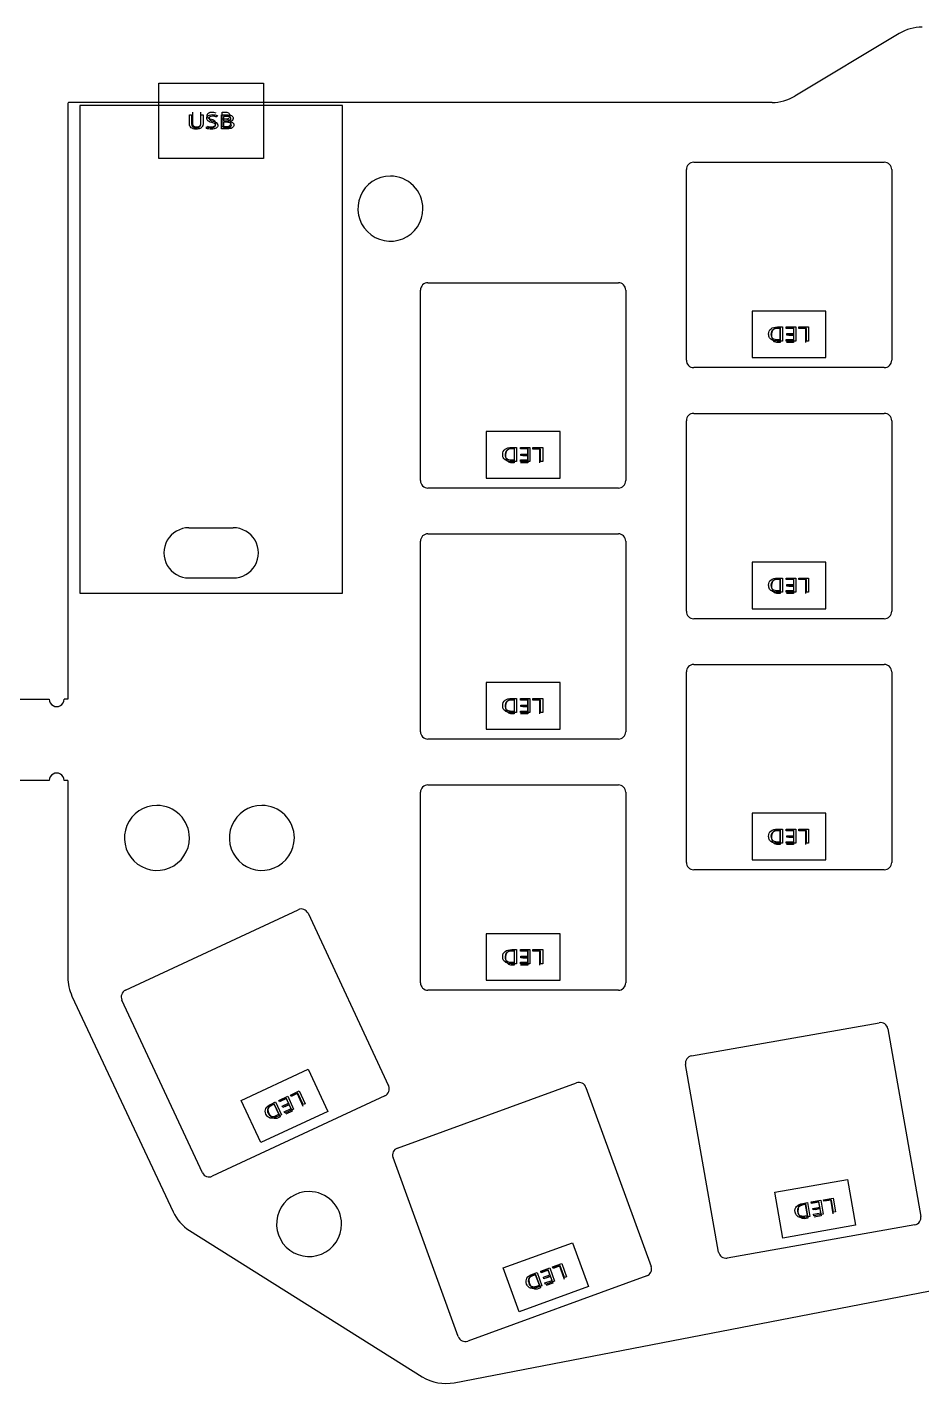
# Model space of a CAD drawing. Header units: millimetres. Extents: x 23 to 254, y 67 to 159.
# Drawn here: x 138.3 to 198.8, y 67.1 to 159 of the extents above; entities that cross this region are included whole.
import ezdxf

# ---------------------------------------------------------------- set-up
doc = ezdxf.new("R2010")
doc.units = ezdxf.units.MM
doc.layers.get('0').update_dxf_attribs({"linetype": 'CONTINUOUS'})

msp = doc.modelspace()

# ---------------------------------------------------------------- linework, layer by layer
at = {"color": 7}
for points in [[(197.3238, 158.5688), (190.2489, 154.3237)], [(141.0364, 153.7963), (141.0364, 113.4963)], [(188.7054, 153.8962), (141.1294, 153.8962)], [(149.26667, 152.44496), (149.26667, 153.058278), (149.41823, 153.058278), (149.41823, 152.44096)], [(149.4782, 153.2365), (149.4782, 152.427), (149.5258, 152.3317), (149.5734, 152.2841), (149.6687, 152.2365), (149.8591, 152.2365), (149.9544, 152.2841), (150.002, 152.3317), (150.0496, 152.427), (150.0496, 153.2365)], [(150.04301, 152.442294), (150.04301, 153.058278), (150.19288, 153.058278), (150.19282, 152.44229)], [(150.4782, 152.2841), (150.6211, 152.2365), (150.8591, 152.2365), (150.9544, 152.2841), (151.002, 152.3317), (151.0496, 152.427), (151.0496, 152.5222), (151.002, 152.6174), (150.9544, 152.6651), (150.8591, 152.7127), (150.6687, 152.7603), (150.5734, 152.8079), (150.5258, 152.8555), (150.4782, 152.9508), (150.4782, 153.046), (150.5258, 153.1412), (150.5734, 153.1889), (150.6687, 153.2365), (150.9068, 153.2365), (151.0496, 153.1889)], [(151.16257, 153.018273), (151.11547, 152.915609)], [(151.85665, 152.106273), (151.43398, 152.106273), (151.43398, 153.058249), (151.7774, 153.058276)], [(151.8115, 152.7603), (151.9544, 152.7127), (152.002, 152.6651), (152.0496, 152.5698), (152.0496, 152.427), (152.002, 152.3317), (151.9544, 152.2841), (151.8591, 152.2365), (151.4782, 152.2365), (151.4782, 153.2365), (151.8115, 153.2365), (151.9068, 153.1889), (151.9544, 153.1412), (152.002, 153.046), (152.002, 152.9508), (151.9544, 152.8555), (151.9068, 152.8079), (151.8115, 152.7603), (151.4782, 152.7603)], [(151.7842, 152.95562), (151.58549, 152.95562), (151.58549, 152.652961), (151.8077, 152.652953)], [(152.00478, 152.611628), (152.00478, 152.604928)], [(150.43194, 152.138302), (150.43194, 152.252966)], [(151.1912, 152.360942), (151.19139, 152.36096)], [(151.81609, 152.552955), (151.58542, 152.552953)], [(151.58542, 152.552953), (151.58542, 152.207628), (151.82791, 152.207628)], [(183.4084, 149.8478), (196.3084, 149.8478)], [(182.9084, 136.4478), (182.9084, 149.3478)], [(196.8084, 149.3478), (196.8084, 136.4478)], [(165.4084, 141.6928), (178.3084, 141.6928)], [(164.9084, 128.2928), (164.9084, 141.1928)], [(178.8084, 141.1928), (178.8084, 128.2928)], [(189.08723, 138.697602), (189.41314, 138.697602), (189.41314, 137.745626), (189.05284, 137.745626)], [(189.07413, 137.848292), (189.26574, 137.848292), (189.26574, 138.59494), (189.10688, 138.59494)], [(189.6917, 138.6526), (190.1679, 138.6526), (190.1679, 137.6526), (189.6917, 137.6526)], [(190.1679, 138.1288), (189.8346, 138.1288)], [(190.5013, 138.6526), (190.9774, 138.6526), (190.9774, 137.6526)], [(196.3084, 135.9478), (183.4084, 135.9478)], [(183.4084, 132.8478), (196.3084, 132.8478)], [(182.9084, 119.4478), (182.9084, 132.3478)], [(196.8084, 132.3478), (196.8084, 119.4478)], [(171.08723, 130.542601), (171.41314, 130.542601), (171.41314, 129.590625), (171.05284, 129.590625)], [(171.07413, 129.69329), (171.26574, 129.69329), (171.26574, 130.439938), (171.10688, 130.439938)], [(171.6917, 130.4976), (172.1679, 130.4976), (172.1679, 129.4976), (171.6917, 129.4976)], [(172.1679, 129.9738), (171.8346, 129.9738)], [(172.5013, 130.4976), (172.9774, 130.4976), (172.9774, 129.4976)], [(178.3084, 127.7928), (165.4084, 127.7928)], [(149.24, 125.1042), (152.24, 125.1042)], [(164.9084, 111.2928), (164.9084, 124.1928)], [(165.4084, 124.6928), (178.3084, 124.6928)], [(178.8084, 124.1928), (178.8084, 111.2928)], [(149.24, 121.7042), (152.24, 121.7042)], [(189.08723, 121.697602), (189.41314, 121.697602), (189.41314, 120.745626), (189.05284, 120.745626)], [(189.07413, 120.848292), (189.26574, 120.848292), (189.26574, 121.59494), (189.10688, 121.59494)], [(189.6917, 121.6526), (190.1679, 121.6526), (190.1679, 120.6526), (189.6917, 120.6526)], [(190.5013, 121.6526), (190.9774, 121.6526), (190.9774, 120.6526)], [(190.1679, 121.1288), (189.8346, 121.1288)], [(196.3084, 118.9478), (183.4084, 118.9478)], [(183.4084, 115.8478), (196.3084, 115.8478)], [(182.9084, 102.4478), (182.9084, 115.3478)], [(196.8084, 115.3478), (196.8084, 102.4478)], [(136.7864, 113.4963), (139.7864, 113.4963)], [(141.0364, 113.4963), (140.7864, 113.4963)], [(171.08723, 113.542601), (171.41314, 113.542601), (171.41314, 112.590625), (171.05284, 112.590625)], [(171.07413, 112.69329), (171.26574, 112.69329), (171.26574, 113.439938), (171.10688, 113.439938)], [(171.6917, 113.4976), (172.1679, 113.4976), (172.1679, 112.4976), (171.6917, 112.4976)], [(172.5013, 113.4976), (172.9774, 113.4976), (172.9774, 112.4976)], [(172.1679, 112.9738), (171.8346, 112.9738)], [(178.3084, 110.7928), (165.4084, 110.7928)], [(139.7864, 107.9963), (136.7864, 107.9963)], [(141.0364, 107.9963), (140.7864, 107.9963)], [(141.0364, 107.9963), (141.0364, 94.6646)], [(165.4084, 107.6928), (178.3084, 107.6928)], [(164.9084, 94.2928), (164.9084, 107.1928)], [(178.8084, 107.1928), (178.8084, 94.2928)], [(189.08723, 104.6976), (189.41314, 104.6976), (189.41314, 103.74563), (189.05284, 103.74563)], [(189.07413, 103.84832), (189.26574, 103.84832), (189.26574, 104.59497), (189.10688, 104.59497)], [(189.6917, 104.6526), (190.1679, 104.6526), (190.1679, 103.6526), (189.6917, 103.6526)], [(190.1679, 104.1288), (189.8346, 104.1288)], [(190.5013, 104.6526), (190.9774, 104.6526), (190.9774, 103.6526)], [(196.3084, 101.9478), (183.4084, 101.9478)], [(144.9425, 93.7949), (156.6339, 99.2466)], [(157.2984, 99.0048), (162.7501, 87.3134)], [(171.08723, 96.5426), (171.41314, 96.5426), (171.41314, 95.59063), (171.05284, 95.59063)], [(171.07413, 95.69332), (171.26574, 95.69332), (171.26574, 96.43997), (171.10688, 96.43997)], [(171.6917, 96.4976), (172.1679, 96.4976), (172.1679, 95.4976), (171.6917, 95.4976)], [(172.1679, 95.9738), (171.8346, 95.9738)], [(172.5013, 96.4976), (172.9774, 96.4976), (172.9774, 95.4976)], [(178.3084, 93.7928), (165.4084, 93.7928)], [(141.32, 93.3913), (148.1624, 78.7941)], [(150.1524, 81.439), (144.7007, 93.1304)], [(183.2578, 89.352), (195.9619, 91.592)], [(196.5411, 91.1865), (198.7811, 78.4824)], [(185.0923, 76.0687), (182.8523, 88.7728)], [(163.3513, 83.1042), (175.4734, 87.5163)], [(162.5083, 86.6489), (150.8169, 81.1972)], [(155.3684, 86.304), (155.8, 86.5053), (156.2226, 85.599), (155.7911, 85.3977)], [(156.1021, 86.6461), (156.5337, 86.8474), (156.9563, 85.9411)], [(176.1142, 87.2175), (180.5263, 75.0954)], [(154.801225, 86.089677), (155.0966, 86.227413), (155.498924, 85.364625), (155.172372, 85.212352)], [(155.148265, 85.314427), (155.321931, 85.395409), (155.006388, 86.072095), (154.862412, 86.004958)], [(156.0214, 86.0305), (155.7193, 85.8897)], [(167.1992, 67.221), (251.6054, 83.5267)], [(167.4646, 70.3413), (163.0525, 82.4634)], [(190.7867, 79.357918), (191.107659, 79.414512), (191.272966, 78.477004), (190.91814, 78.414439)], [(190.921275, 78.519266), (191.109974, 78.552538), (190.98032, 79.287845), (190.823873, 79.26026)], [(191.3897, 79.418), (191.8587, 79.5007), (192.0323, 78.5159), (191.5634, 78.4332)], [(192.187, 79.5585), (192.6559, 79.6412), (192.8296, 78.6564)], [(191.9496, 78.9848), (191.6214, 78.9269)], [(149.2823, 77.5275), (165.0337, 67.6266)], [(198.3756, 77.9032), (185.6715, 75.6632)], [(172.501192, 74.569099), (172.807447, 74.680566), (173.13304, 73.786007), (172.794468, 73.662777)], [(172.779352, 73.766556), (172.959407, 73.83209), (172.704038, 74.533712), (172.554758, 74.479379)], [(173.0847, 74.7332), (173.5322, 74.8961), (173.8742, 73.9564), (173.4267, 73.7935)], [(173.8454, 75.0101), (174.2929, 75.173), (174.6349, 74.2333)], [(180.2275, 74.4546), (168.1054, 70.0425)], [(173.7113, 74.4039), (173.3981, 74.2899)]]:
    msp.add_lwpolyline(points, dxfattribs=at)
for points in [[(147.1901, 155.2063), (154.2901, 155.2063), (154.2901, 150.1063), (147.1901, 150.1063)], [(159.6301, 153.6863), (141.8501, 153.6863), (141.8501, 120.6663), (159.6301, 120.6663)], [(162.8724, 148.9072)], [(187.3584, 136.6228), (192.3584, 136.6228), (192.3584, 139.7728), (187.3584, 139.7728)], [(188.47638, 138.212279)], [(188.63194, 138.216283)], [(189.2632, 138.6526), (189.2632, 137.6526), (189.0251, 137.6526), (188.8822, 137.7002), (188.787, 137.7955), (188.7394, 137.8907), (188.6917, 138.0812), (188.6917, 138.224), (188.7394, 138.4145), (188.787, 138.5098), (188.8822, 138.605), (189.0251, 138.6526)], [(189.67026, 138.697602), (190.32372, 138.697602), (190.32372, 137.745626), (189.67026, 137.745626), (189.67026, 137.850957), (190.17632, 137.850957), (190.17632, 138.148283), (189.69974, 138.148283), (189.69974, 138.25228), (190.17632, 138.25228), (190.17632, 138.592272), (189.67026, 138.592272)], [(191.18189, 138.697602), (191.18189, 137.745626), (191.03449, 137.745626), (191.03449, 138.590938), (190.52352, 138.590938), (190.52352, 138.697602)], [(169.3584, 128.4678), (174.3584, 128.4678), (174.3584, 131.6178), (169.3584, 131.6178)], [(171.67026, 130.542601), (172.32372, 130.542601), (172.32372, 129.590625), (171.67026, 129.590625), (171.67026, 129.695956), (172.17632, 129.695956), (172.17632, 129.993282), (171.69974, 129.993282), (171.69974, 130.097279), (172.17632, 130.097279), (172.17632, 130.437271), (171.67026, 130.437271)], [(173.18189, 130.542601), (173.18189, 129.590625), (173.03449, 129.590625), (173.03449, 130.435937), (172.52352, 130.435937), (172.52352, 130.542601)], [(170.47638, 130.057278)], [(170.63194, 130.061281)], [(171.2632, 130.4976), (171.2632, 129.4976), (171.0251, 129.4976), (170.8822, 129.5452), (170.787, 129.6405), (170.7394, 129.7357), (170.6917, 129.9262), (170.6917, 130.069), (170.7394, 130.2595), (170.787, 130.3548), (170.8822, 130.45), (171.0251, 130.4976)], [(187.3584, 119.6228), (192.3584, 119.6228), (192.3584, 122.7728), (187.3584, 122.7728)], [(189.2632, 121.6526), (189.2632, 120.6526), (189.0251, 120.6526), (188.8822, 120.7002), (188.787, 120.7955), (188.7394, 120.8907), (188.6917, 121.0812), (188.6917, 121.224), (188.7394, 121.4145), (188.787, 121.5098), (188.8822, 121.605), (189.0251, 121.6526)], [(189.67026, 121.697602), (190.32372, 121.697602), (190.32372, 120.745626), (189.67026, 120.745626), (189.67026, 120.850957), (190.17632, 120.850957), (190.17632, 121.148283), (189.69974, 121.148283), (189.69974, 121.25228), (190.17632, 121.25228), (190.17632, 121.592272), (189.67026, 121.592272)], [(191.18189, 121.697602), (191.18189, 120.745626), (191.03449, 120.745626), (191.03449, 121.590938), (190.52352, 121.590938), (190.52352, 121.697602)], [(188.47638, 121.212279)], [(188.63194, 121.216283)], [(169.3584, 111.4678), (174.3584, 111.4678), (174.3584, 114.6178), (169.3584, 114.6178)], [(170.63194, 113.061281)], [(171.2632, 113.4976), (171.2632, 112.4976), (171.0251, 112.4976), (170.8822, 112.5452), (170.787, 112.6405), (170.7394, 112.7357), (170.6917, 112.9262), (170.6917, 113.069), (170.7394, 113.2595), (170.787, 113.3548), (170.8822, 113.45), (171.0251, 113.4976)], [(171.67026, 113.542601), (172.32372, 113.542601), (172.32372, 112.590625), (171.67026, 112.590625), (171.67026, 112.695956), (172.17632, 112.695956), (172.17632, 112.993282), (171.69974, 112.993282), (171.69974, 113.097279), (172.17632, 113.097279), (172.17632, 113.437271), (171.67026, 113.437271)], [(173.18189, 113.542601), (173.18189, 112.590625), (173.03449, 112.590625), (173.03449, 113.435937), (172.52352, 113.435937), (172.52352, 113.542601)], [(170.47638, 113.057278)], [(147.0724, 106.3072)], [(154.1724, 106.3072)], [(187.3584, 102.6228), (192.3584, 102.6228), (192.3584, 105.7728), (187.3584, 105.7728)], [(188.47638, 104.21225)], [(188.63194, 104.21631)], [(189.2632, 104.6526), (189.2632, 103.6526), (189.0251, 103.6526), (188.8822, 103.7002), (188.787, 103.7955), (188.7394, 103.8907), (188.6917, 104.0812), (188.6917, 104.224), (188.7394, 104.4145), (188.787, 104.5098), (188.8822, 104.605), (189.0251, 104.6526)], [(189.67026, 104.6976), (190.32372, 104.6976), (190.32372, 103.74563), (189.67026, 103.74563), (189.67026, 103.85096), (190.17632, 103.85096), (190.17632, 104.14828), (189.69974, 104.14828), (189.69974, 104.25228), (190.17632, 104.25228), (190.17632, 104.59227), (189.67026, 104.59227)], [(191.18189, 104.6976), (191.18189, 103.74563), (191.03449, 103.74563), (191.03449, 104.59094), (190.52352, 104.59094), (190.52352, 104.6976)], [(169.3584, 94.4678), (174.3584, 94.4678), (174.3584, 97.6178), (169.3584, 97.6178)], [(171.67026, 96.5426), (172.32372, 96.5426), (172.32372, 95.59063), (171.67026, 95.59063), (171.67026, 95.69596), (172.17632, 95.69596), (172.17632, 95.99328), (171.69974, 95.99328), (171.69974, 96.09728), (172.17632, 96.09728), (172.17632, 96.43727), (171.67026, 96.43727)], [(173.18189, 96.5426), (173.18189, 95.59063), (173.03449, 95.59063), (173.03449, 96.43594), (172.52352, 96.43594), (172.52352, 96.5426)], [(170.47638, 96.05725)], [(170.63194, 96.06131)], [(171.2632, 96.4976), (171.2632, 95.4976), (171.0251, 95.4976), (170.8822, 95.5452), (170.787, 95.6405), (170.7394, 95.7357), (170.6917, 95.9262), (170.6917, 96.069), (170.7394, 96.2595), (170.787, 96.3548), (170.8822, 96.45), (171.0251, 96.4976)], [(158.6431, 85.5914), (154.1116, 83.4783), (152.7803, 86.3331), (157.3119, 88.4462)], [(155.32963, 86.336076), (155.921866, 86.61224), (156.32419, 85.749453), (155.731954, 85.473289), (155.68744, 85.56875), (156.146086, 85.782621), (156.020429, 86.052093), (155.5885, 85.850682), (155.544548, 85.944938), (155.976476, 86.146349), (155.832791, 86.454485), (155.374144, 86.240615)], [(156.699632, 86.974918), (157.101956, 86.112131), (156.968366, 86.049837), (156.611123, 86.815948), (156.148027, 86.600003), (156.102946, 86.696679)], [(154.98, 86.1229), (155.4026, 85.2166), (155.1869, 85.116), (155.0373, 85.0988), (154.9107, 85.1448), (154.8273, 85.211), (154.7036, 85.3635), (154.6433, 85.493), (154.6059, 85.6857), (154.6088, 85.7922), (154.6549, 85.9187), (154.7642, 86.0223)], [(154.452716, 85.39164)], [(154.591994, 85.461066)], [(194.3684, 77.8821), (189.4443, 77.0138), (188.8973, 80.116), (193.8214, 80.9842)], [(157.3682, 80.1631)], [(190.9677, 79.3436), (191.1413, 78.3587), (190.9068, 78.3174), (190.7579, 78.3395), (190.6476, 78.4167), (190.5841, 78.5023), (190.5042, 78.6816), (190.4793, 78.8223), (190.4932, 79.0181), (190.5235, 79.1202), (190.6008, 79.2305), (190.7332, 79.3022)], [(191.360873, 79.45916), (192.004405, 79.572632), (192.169713, 78.635125), (191.52618, 78.521653), (191.50789, 78.625382), (192.006262, 78.713259), (191.954633, 79.006062), (191.485293, 78.923305), (191.467234, 79.025725), (191.936573, 79.108482), (191.877535, 79.443307), (191.379163, 79.35543)], [(192.849538, 79.721652), (193.014846, 78.784144), (192.869695, 78.75855), (192.722908, 79.591018), (192.219691, 79.502288), (192.20117, 79.607327)], [(190.26941, 78.773869)], [(190.421902, 78.80488)], [(176.2848, 73.7379), (171.5863, 72.0278), (170.509, 74.9878), (175.2074, 76.6979)], [(172.682, 74.5867), (173.024, 73.647), (172.8003, 73.5655), (172.6498, 73.5614), (172.5277, 73.6183), (172.4504, 73.6915), (172.3405, 73.8542), (172.2916, 73.9885), (172.2712, 74.1838), (172.2834, 74.2895), (172.3403, 74.4116), (172.4583, 74.5052)], [(173.049061, 74.768506), (173.663113, 74.992003), (173.988705, 74.097443), (173.374654, 73.873947), (173.338629, 73.972925), (173.81417, 74.146007), (173.71248, 74.425397), (173.264641, 74.262397), (173.229071, 74.360125), (173.67691, 74.523125), (173.560627, 74.842611), (173.085086, 74.669529)], [(174.469529, 75.285514), (174.795122, 74.390955), (174.65662, 74.340544), (174.367507, 75.134876), (173.887343, 74.960111), (173.850863, 75.060338)], [(172.09318, 73.904096)], [(172.23797, 73.961115)]]:
    msp.add_lwpolyline(points, close=True, dxfattribs=at)
for points in [[(198.8673, 158.9963), (198.323566, 158.996309), (197.790052, 158.848543), (197.3238, 158.5688)], [(141.062206, 153.865514), (141.044765, 153.846779), (141.035482, 153.821881), (141.0364, 153.7963)], [(141.1294, 153.8962), (141.103819, 153.895288), (141.079648, 153.88425), (141.062206, 153.865514)], [(188.7054, 153.8962), (189.249134, 153.896191), (189.782648, 154.043957), (190.2489, 154.3237)], [(150.44693, 152.828953), (150.44693, 152.87962), (150.463197, 152.92273), (150.49573, 152.958283)], [(150.52443, 152.65429), (150.472763, 152.696957), (150.44693, 152.755178), (150.44693, 152.828953)], [(150.49573, 152.958283), (150.528263, 152.994723), (150.573167, 153.022723), (150.63044, 153.042283)], [(150.75682, 152.546293), (150.65466, 152.575626), (150.577197, 152.611625), (150.52443, 152.65429)], [(150.65744, 152.927609), (150.61924, 152.902722), (150.60014, 152.869389), (150.60014, 152.827609)], [(150.60014, 152.827609), (150.60014, 152.795609), (150.608573, 152.768942), (150.62544, 152.747609)], [(150.62544, 152.747609), (150.642307, 152.726276), (150.669807, 152.707166), (150.70794, 152.690279)], [(150.63044, 153.042283), (150.68884, 153.061836), (150.755637, 153.071613), (150.83083, 153.071613)], [(150.82751, 152.966279), (150.752297, 152.966279), (150.695607, 152.953389), (150.65744, 152.927609)], [(150.70794, 152.690279), (150.74614, 152.673392), (150.797783, 152.655169), (150.86287, 152.635609)], [(150.97907, 152.951609), (150.930803, 152.961389), (150.880283, 152.966279), (150.82751, 152.966279)], [(150.83083, 153.071613), (150.897097, 153.071613), (150.95772, 153.066723), (151.0127, 153.056943)], [(150.86287, 152.635609), (150.93359, 152.615162), (150.993087, 152.592939), (151.04136, 152.568939)], [(151.11547, 152.915609), (151.073937, 152.929829), (151.02847, 152.941829), (150.97907, 152.951609)], [(151.0127, 153.056943), (151.0677, 153.047163), (151.117657, 153.034273), (151.16257, 153.018273)], [(151.7774, 153.058276), (151.927833, 153.058276), (152.04122, 153.040499), (152.11756, 153.004946)], [(152.00648, 152.92095), (151.96048, 152.944063), (151.886387, 152.95562), (151.7842, 152.95562)], [(151.8077, 152.652953), (151.910987, 152.652953), (151.981713, 152.665843), (152.01988, 152.691623)], [(152.17485, 152.682288), (152.135583, 152.645841), (152.078893, 152.622288), (152.00478, 152.611628)], [(152.00478, 152.604928), (152.055313, 152.598728), (152.100777, 152.587175), (152.14117, 152.570268)], [(152.07718, 152.808953), (152.07718, 152.8614), (152.053613, 152.898732), (152.00648, 152.92095)], [(152.01988, 152.691623), (152.05808, 152.71829), (152.07718, 152.7574), (152.07718, 152.808953)], [(152.11756, 153.004946), (152.19502, 152.970279), (152.23375, 152.909392), (152.23375, 152.822284)], [(152.23375, 152.822284), (152.23375, 152.766284), (152.214117, 152.719619), (152.17485, 152.682288)], [(149.38286, 152.188967), (149.3054, 152.253854), (149.26667, 152.339185), (149.26667, 152.44496)], [(149.7247, 152.092967), (149.575393, 152.092967), (149.461447, 152.124967), (149.38286, 152.188967)], [(149.41823, 152.44096), (149.41823, 152.363629), (149.444063, 152.30363), (149.49573, 152.260965)], [(149.49573, 152.260965), (149.548463, 152.218298), (149.627607, 152.196965), (149.73316, 152.196965)], [(149.9874, 152.138297), (149.91892, 152.108077), (149.831353, 152.092967), (149.7247, 152.092967)], [(149.73316, 152.196965), (149.842053, 152.196965), (149.920637, 152.219632), (149.96891, 152.264965)], [(149.96891, 152.264965), (150.01831, 152.311185), (150.04301, 152.370295), (150.04301, 152.442294)], [(150.14232, 152.263628), (150.108653, 152.211181), (150.057013, 152.169404), (149.9874, 152.138297)], [(150.19282, 152.44229), (150.19282, 152.376517), (150.175987, 152.316963), (150.14232, 152.263628)], [(150.43194, 152.252966), (150.47234, 152.238746), (150.522297, 152.225856), (150.58181, 152.214296)], [(150.57507, 152.104972), (150.517803, 152.112972), (150.470093, 152.124082), (150.43194, 152.138302)], [(150.76199, 152.092972), (150.69463, 152.092972), (150.632323, 152.096972), (150.57507, 152.104972)], [(150.58181, 152.214296), (150.64241, 152.202743), (150.704717, 152.196966), (150.76873, 152.196966)], [(150.9269, 152.487623), (150.8865, 152.50629), (150.829807, 152.525846), (150.75682, 152.546293)], [(151.0752, 152.163632), (150.99774, 152.116525), (150.893337, 152.092972), (150.76199, 152.092972)], [(150.76873, 152.196966), (150.858537, 152.196966), (150.925893, 152.210743), (150.9708, 152.238296)], [(151.0145, 152.428963), (150.997633, 152.450296), (150.968433, 152.46985), (150.9269, 152.487623)], [(150.9708, 152.238296), (151.0168, 152.265849), (151.0398, 152.303182), (151.0398, 152.350293)], [(151.0398, 152.350293), (151.0398, 152.381406), (151.031367, 152.40763), (151.0145, 152.428963)], [(151.04136, 152.568939), (151.09076, 152.545826), (151.127807, 152.517826), (151.1525, 152.484939)], [(151.19139, 152.36096), (151.19139, 152.276518), (151.15266, 152.210742), (151.0752, 152.163632)], [(151.1525, 152.484939), (151.1783, 152.452052), (151.1912, 152.41072), (151.1912, 152.360942)], [(152.04679, 152.506285), (152.004123, 152.537398), (151.927223, 152.552955), (151.81609, 152.552955)], [(151.82791, 152.207628), (151.934563, 152.207628), (152.008657, 152.224071), (152.05019, 152.256958)], [(152.16144, 152.176943), (152.087347, 152.12983), (151.98575, 152.106273), (151.85665, 152.106273)], [(152.11249, 152.386288), (152.11249, 152.436061), (152.09059, 152.47606), (152.04679, 152.506285)], [(152.05019, 152.256958), (152.091723, 152.289845), (152.11249, 152.332955), (152.11249, 152.386288)], [(152.14117, 152.570268), (152.182703, 152.553381), (152.21527, 152.529381), (152.23887, 152.498268)], [(152.27427, 152.376938), (152.27427, 152.290718), (152.23666, 152.224053), (152.16144, 152.176943)], [(152.23887, 152.498268), (152.26247, 152.467161), (152.27427, 152.426718), (152.27427, 152.376938)], [(183.4084, 149.8478), (183.275792, 149.8478), (183.148615, 149.795122), (183.054847, 149.701353)], [(196.661953, 149.701353), (196.568185, 149.795122), (196.441008, 149.8478), (196.3084, 149.8478)], [(183.054847, 149.701353), (182.961078, 149.607585), (182.9084, 149.480408), (182.9084, 149.3478)], [(196.8084, 149.3478), (196.8084, 149.480408), (196.755722, 149.607585), (196.661953, 149.701353)], [(162.8724, 148.9072), (161.982583, 148.9072), (161.180383, 148.371187), (160.839865, 147.549104)], [(164.428035, 148.262835), (164.015455, 148.675415), (163.455876, 148.9072), (162.8724, 148.9072)], [(165.0724, 146.7072), (165.0724, 147.290676), (164.840615, 147.850255), (164.428035, 148.262835)], [(160.839865, 147.549104), (160.499347, 146.72702), (160.687569, 145.780761), (161.316765, 145.151565)], [(163.714304, 144.674665), (164.536387, 145.015183), (165.0724, 145.817383), (165.0724, 146.7072)], [(161.316765, 145.151565), (161.945961, 144.522369), (162.89222, 144.334147), (163.714304, 144.674665)], [(165.4084, 141.6928), (165.275792, 141.6928), (165.148615, 141.640122), (165.054847, 141.546353)], [(178.661953, 141.546353), (178.568185, 141.640122), (178.441008, 141.6928), (178.3084, 141.6928)], [(165.054847, 141.546353), (164.961078, 141.452585), (164.9084, 141.325408), (164.9084, 141.1928)], [(178.8084, 141.1928), (178.8084, 141.325408), (178.755722, 141.452585), (178.661953, 141.546353)], [(188.47635, 138.212281), (188.47635, 138.373166), (188.530397, 138.494497), (188.63849, 138.576272)], [(188.54678, 137.956286), (188.499847, 138.024729), (188.47638, 138.11006), (188.47638, 138.212279)], [(188.74658, 137.798956), (188.660327, 137.834509), (188.593727, 137.886953), (188.54678, 137.956286)], [(189.10688, 138.59494), (188.790253, 138.59494), (188.63194, 138.468721), (188.63194, 138.216283)], [(188.63194, 138.216281), (188.63194, 138.089173), (188.6707, 137.996287), (188.74822, 137.937622)], [(188.63849, 138.576272), (188.74549, 138.657159), (188.89507, 138.697602), (189.08723, 138.697602)], [(188.74822, 137.937622), (188.824647, 137.878069), (188.933283, 137.848292), (189.07413, 137.848292)], [(189.05284, 137.745626), (188.93492, 137.745626), (188.832833, 137.763403), (188.74658, 137.798956)], [(182.9084, 136.4478), (182.9084, 136.315192), (182.961078, 136.188015), (183.054847, 136.094247)], [(183.054847, 136.094247), (183.148615, 136.000478), (183.275792, 135.9478), (183.4084, 135.9478)], [(196.3084, 135.9478), (196.441008, 135.9478), (196.568185, 136.000478), (196.661953, 136.094247)], [(196.661953, 136.094247), (196.755722, 136.188015), (196.8084, 136.315192), (196.8084, 136.4478)], [(183.054847, 132.701353), (182.961078, 132.607585), (182.9084, 132.480408), (182.9084, 132.3478)], [(183.4084, 132.8478), (183.275792, 132.8478), (183.148615, 132.795122), (183.054847, 132.701353)], [(196.661953, 132.701353), (196.568185, 132.795122), (196.441008, 132.8478), (196.3084, 132.8478)], [(196.8084, 132.3478), (196.8084, 132.480408), (196.755722, 132.607585), (196.661953, 132.701353)], [(170.63849, 130.421271), (170.74549, 130.502158), (170.89507, 130.542601), (171.08723, 130.542601)], [(170.47635, 130.05728), (170.47635, 130.218165), (170.530397, 130.339495), (170.63849, 130.421271)], [(170.54678, 129.801284), (170.499847, 129.869727), (170.47638, 129.955059), (170.47638, 130.057278)], [(170.74658, 129.643955), (170.660327, 129.679508), (170.593727, 129.731951), (170.54678, 129.801284)], [(171.10688, 130.439938), (170.790253, 130.439938), (170.63194, 130.313719), (170.63194, 130.061281)], [(170.63194, 130.06128), (170.63194, 129.934172), (170.6707, 129.841285), (170.74822, 129.78262)], [(171.05284, 129.590625), (170.93492, 129.590625), (170.832833, 129.608402), (170.74658, 129.643955)], [(170.74822, 129.78262), (170.824647, 129.723067), (170.933283, 129.69329), (171.07413, 129.69329)], [(164.9084, 128.2928), (164.9084, 128.160192), (164.961078, 128.033015), (165.054847, 127.939247)], [(165.054847, 127.939247), (165.148615, 127.845478), (165.275792, 127.7928), (165.4084, 127.7928)], [(178.3084, 127.7928), (178.441008, 127.7928), (178.568185, 127.845478), (178.661953, 127.939247)], [(178.661953, 127.939247), (178.755722, 128.033015), (178.8084, 128.160192), (178.8084, 128.2928)], [(149.24, 125.1042), (148.632648, 125.1042), (148.071433, 124.780182), (147.767757, 124.2542)], [(153.712243, 124.2542), (153.408567, 124.780182), (152.847352, 125.1042), (152.24, 125.1042)], [(147.767757, 124.2542), (147.464081, 123.728218), (147.464081, 123.080182), (147.767757, 122.5542)], [(153.712243, 122.5542), (154.015919, 123.080182), (154.015919, 123.728218), (153.712243, 124.2542)], [(165.054847, 124.546353), (164.961078, 124.452585), (164.9084, 124.325408), (164.9084, 124.1928)], [(165.4084, 124.6928), (165.275792, 124.6928), (165.148615, 124.640122), (165.054847, 124.546353)], [(178.661953, 124.546353), (178.568185, 124.640122), (178.441008, 124.6928), (178.3084, 124.6928)], [(178.8084, 124.1928), (178.8084, 124.325408), (178.755722, 124.452585), (178.661953, 124.546353)], [(147.767757, 122.5542), (148.071433, 122.028218), (148.632648, 121.7042), (149.24, 121.7042)], [(152.24, 121.7042), (152.847352, 121.7042), (153.408567, 122.028218), (153.712243, 122.5542)], [(188.47635, 121.212281), (188.47635, 121.373166), (188.530397, 121.494497), (188.63849, 121.576272)], [(189.10688, 121.59494), (188.790253, 121.59494), (188.63194, 121.468721), (188.63194, 121.216283)], [(188.63849, 121.576272), (188.74549, 121.657159), (188.89507, 121.697602), (189.08723, 121.697602)], [(188.54678, 120.956286), (188.499847, 121.024729), (188.47638, 121.11006), (188.47638, 121.212279)], [(188.74658, 120.798956), (188.660327, 120.834509), (188.593727, 120.886953), (188.54678, 120.956286)], [(188.63194, 121.216281), (188.63194, 121.089173), (188.6707, 120.996287), (188.74822, 120.937622)], [(189.05284, 120.745626), (188.93492, 120.745626), (188.832833, 120.763403), (188.74658, 120.798956)], [(188.74822, 120.937622), (188.824647, 120.878069), (188.933283, 120.848292), (189.07413, 120.848292)], [(182.9084, 119.4478), (182.9084, 119.315192), (182.961078, 119.188015), (183.054847, 119.094247)], [(183.054847, 119.094247), (183.148615, 119.000478), (183.275792, 118.9478), (183.4084, 118.9478)], [(196.3084, 118.9478), (196.441008, 118.9478), (196.568185, 119.000478), (196.661953, 119.094247)], [(196.661953, 119.094247), (196.755722, 119.188015), (196.8084, 119.315192), (196.8084, 119.4478)], [(183.4084, 115.8478), (183.275792, 115.8478), (183.148615, 115.795122), (183.054847, 115.701353)], [(196.661953, 115.701353), (196.568185, 115.795122), (196.441008, 115.8478), (196.3084, 115.8478)], [(183.054847, 115.701353), (182.961078, 115.607585), (182.9084, 115.480408), (182.9084, 115.3478)], [(196.8084, 115.3478), (196.8084, 115.480408), (196.755722, 115.607585), (196.661953, 115.701353)], [(139.7864, 113.4963), (139.7864, 113.317667), (139.881699, 113.152604), (140.0364, 113.063287)], [(140.0364, 113.063287), (140.191101, 112.973971), (140.381699, 112.973971), (140.5364, 113.063287)], [(140.5364, 113.063287), (140.691101, 113.152604), (140.7864, 113.317667), (140.7864, 113.4963)], [(170.47635, 113.05728), (170.47635, 113.218165), (170.530397, 113.339495), (170.63849, 113.421271)], [(171.10688, 113.439938), (170.790253, 113.439938), (170.63194, 113.313719), (170.63194, 113.061281)], [(170.63194, 113.06128), (170.63194, 112.934172), (170.6707, 112.841285), (170.74822, 112.78262)], [(170.63849, 113.421271), (170.74549, 113.502158), (170.89507, 113.542601), (171.08723, 113.542601)], [(170.54678, 112.801284), (170.499847, 112.869727), (170.47638, 112.955059), (170.47638, 113.057278)], [(170.74658, 112.643955), (170.660327, 112.679508), (170.593727, 112.731951), (170.54678, 112.801284)], [(171.05284, 112.590625), (170.93492, 112.590625), (170.832833, 112.608402), (170.74658, 112.643955)], [(170.74822, 112.78262), (170.824647, 112.723067), (170.933283, 112.69329), (171.07413, 112.69329)], [(164.9084, 111.2928), (164.9084, 111.160192), (164.961078, 111.033015), (165.054847, 110.939247)], [(178.661953, 110.939247), (178.755722, 111.033015), (178.8084, 111.160192), (178.8084, 111.2928)], [(165.054847, 110.939247), (165.148615, 110.845478), (165.275792, 110.7928), (165.4084, 110.7928)], [(178.3084, 110.7928), (178.441008, 110.7928), (178.568185, 110.845478), (178.661953, 110.939247)], [(140.5364, 108.429313), (140.381699, 108.518629), (140.191101, 108.518629), (140.0364, 108.429313)], [(140.0364, 108.429313), (139.881699, 108.339996), (139.7864, 108.174933), (139.7864, 107.9963)], [(140.7864, 107.9963), (140.7864, 108.174933), (140.691101, 108.339996), (140.5364, 108.429313)], [(165.054847, 107.546353), (164.961078, 107.452585), (164.9084, 107.325408), (164.9084, 107.1928)], [(165.4084, 107.6928), (165.275792, 107.6928), (165.148615, 107.640122), (165.054847, 107.546353)], [(178.661953, 107.546353), (178.568185, 107.640122), (178.441008, 107.6928), (178.3084, 107.6928)], [(178.8084, 107.1928), (178.8084, 107.325408), (178.755722, 107.452585), (178.661953, 107.546353)], [(147.0724, 106.3072), (146.182583, 106.3072), (145.380383, 105.771187), (145.039865, 104.949104)], [(148.628035, 105.662835), (148.215455, 106.075415), (147.655876, 106.3072), (147.0724, 106.3072)], [(154.1724, 106.3072), (153.282583, 106.3072), (152.480383, 105.771187), (152.139865, 104.949104)], [(155.728035, 105.662835), (155.315455, 106.075415), (154.755876, 106.3072), (154.1724, 106.3072)], [(145.039865, 104.949104), (144.699347, 104.12702), (144.887569, 103.180761), (145.516765, 102.551565)], [(149.2724, 104.1072), (149.2724, 104.690676), (149.040615, 105.250255), (148.628035, 105.662835)], [(152.139865, 104.949104), (151.799347, 104.12702), (151.987569, 103.180761), (152.616765, 102.551565)], [(156.3724, 104.1072), (156.3724, 104.690676), (156.140615, 105.250255), (155.728035, 105.662835)], [(147.914304, 102.074665), (148.736387, 102.415183), (149.2724, 103.217383), (149.2724, 104.1072)], [(155.014304, 102.074665), (155.836387, 102.415183), (156.3724, 103.217383), (156.3724, 104.1072)], [(188.47635, 104.21228), (188.47635, 104.373167), (188.530397, 104.494497), (188.63849, 104.57627)], [(188.54678, 103.95626), (188.499847, 104.0247), (188.47638, 104.11003), (188.47638, 104.21225)], [(188.74658, 103.79893), (188.660327, 103.834463), (188.593727, 103.886907), (188.54678, 103.95626)], [(189.10688, 104.59497), (188.790253, 104.59497), (188.63194, 104.46875), (188.63194, 104.21631)], [(188.63194, 104.21628), (188.63194, 104.089173), (188.6707, 103.996287), (188.74822, 103.93762)], [(188.63849, 104.57627), (188.74549, 104.657157), (188.89507, 104.6976), (189.08723, 104.6976)], [(188.74822, 103.93762), (188.824647, 103.878087), (188.933283, 103.84832), (189.07413, 103.84832)], [(189.05284, 103.74563), (188.93492, 103.74563), (188.832833, 103.763397), (188.74658, 103.79893)], [(145.516765, 102.551565), (146.145961, 101.922369), (147.09222, 101.734147), (147.914304, 102.074665)], [(152.616765, 102.551565), (153.245961, 101.922369), (154.19222, 101.734147), (155.014304, 102.074665)], [(182.9084, 102.4478), (182.9084, 102.315192), (182.961078, 102.188015), (183.054847, 102.094247)], [(183.054847, 102.094247), (183.148615, 102.000478), (183.275792, 101.9478), (183.4084, 101.9478)], [(196.3084, 101.9478), (196.441008, 101.9478), (196.568185, 102.000478), (196.661953, 102.094247)], [(196.661953, 102.094247), (196.755722, 102.188015), (196.8084, 102.315192), (196.8084, 102.4478)], [(157.01623, 99.263328), (156.891611, 99.308674), (156.754082, 99.302657), (156.6339, 99.2466)], [(157.2984, 99.0048), (157.242349, 99.124985), (157.140849, 99.217981), (157.01623, 99.263328)], [(170.63849, 96.42127), (170.74549, 96.502157), (170.89507, 96.5426), (171.08723, 96.5426)], [(170.47635, 96.05728), (170.47635, 96.218167), (170.530397, 96.339497), (170.63849, 96.42127)], [(170.54678, 95.80126), (170.499847, 95.8697), (170.47638, 95.95503), (170.47638, 96.05725)], [(170.74658, 95.64393), (170.660327, 95.679463), (170.593727, 95.731907), (170.54678, 95.80126)], [(171.10688, 96.43997), (170.790253, 96.43997), (170.63194, 96.31375), (170.63194, 96.06131)], [(170.63194, 96.06128), (170.63194, 95.934173), (170.6707, 95.841287), (170.74822, 95.78262)], [(171.05284, 95.59063), (170.93492, 95.59063), (170.832833, 95.608397), (170.74658, 95.64393)], [(170.74822, 95.78262), (170.824647, 95.723087), (170.933283, 95.69332), (171.07413, 95.69332)], [(141.0364, 94.6646), (141.036393, 94.224503), (141.133215, 93.789793), (141.32, 93.3913)], [(144.9425, 93.7949), (144.822315, 93.738849), (144.729319, 93.637349), (144.683972, 93.51273)], [(164.9084, 94.2928), (164.9084, 94.160192), (164.961078, 94.033015), (165.054847, 93.939247)], [(165.054847, 93.939247), (165.148615, 93.845478), (165.275792, 93.7928), (165.4084, 93.7928)], [(178.3084, 93.7928), (178.441008, 93.7928), (178.568185, 93.845478), (178.661953, 93.939247)], [(178.661953, 93.939247), (178.755722, 94.033015), (178.8084, 94.160192), (178.8084, 94.2928)], [(144.683972, 93.51273), (144.638626, 93.388111), (144.644643, 93.250582), (144.7007, 93.1304)], [(196.5411, 91.1865), (196.49311, 91.458402), (196.233811, 91.639938), (195.9619, 91.592)], [(183.2578, 89.352), (182.985898, 89.30401), (182.804362, 89.044711), (182.8523, 88.7728)], [(176.1142, 87.2175), (176.019739, 87.476944), (175.732862, 87.610713), (175.4734, 87.5163)], [(162.5083, 86.6489), (162.628485, 86.704951), (162.721481, 86.806451), (162.766828, 86.93107)], [(162.766828, 86.93107), (162.812174, 87.055689), (162.806157, 87.193218), (162.7501, 87.3134)], [(154.452685, 85.391659), (154.384691, 85.537472), (154.382398, 85.670275), (154.445805, 85.790069)], [(154.445805, 85.790069), (154.50859, 85.908595), (154.627063, 86.008464), (154.801225, 86.089677)], [(154.862412, 86.004958), (154.57545, 85.871146), (154.485311, 85.689849), (154.591994, 85.461066)], [(154.62471, 85.189378), (154.553247, 85.231576), (154.495916, 85.298997), (154.452716, 85.39164)], [(154.592007, 85.461039), (154.645724, 85.345841), (154.720105, 85.278037), (154.81515, 85.257625)], [(154.87229, 85.131231), (154.779101, 85.126983), (154.696574, 85.146365), (154.62471, 85.189378)], [(154.81515, 85.257625), (154.909582, 85.235972), (155.02062, 85.254906), (155.148265, 85.314427)], [(155.172372, 85.212352), (155.065506, 85.16252), (154.965479, 85.13548), (154.87229, 85.131231)], [(163.3513, 83.1042), (163.091856, 83.009739), (162.958087, 82.722862), (163.0525, 82.4634)], [(150.1524, 81.439), (150.208451, 81.318815), (150.309951, 81.225819), (150.43457, 81.180472)], [(150.43457, 81.180472), (150.559189, 81.135126), (150.696718, 81.141143), (150.8169, 81.1972)], [(157.3682, 80.1631), (156.478383, 80.1631), (155.676183, 79.627087), (155.335665, 78.805004)], [(158.923835, 79.518735), (158.511255, 79.931315), (157.951676, 80.1631), (157.3682, 80.1631)], [(159.5682, 77.9631), (159.5682, 78.546576), (159.336415, 79.106155), (158.923835, 79.518735)], [(190.269375, 78.773893), (190.241438, 78.932336), (190.273595, 79.061207), (190.365846, 79.160509)], [(190.365846, 79.160509), (190.457175, 79.258747), (190.597459, 79.32455), (190.7867, 79.357918)], [(190.823873, 79.26026), (190.512056, 79.205278), (190.378066, 79.053485), (190.421902, 78.80488)], [(148.1625, 78.7941), (148.40662, 78.273276), (148.795324, 77.833615), (149.2823, 77.5275)], [(155.335665, 78.805004), (154.995147, 77.98292), (155.183369, 77.036661), (155.812565, 76.407465)], [(190.383193, 78.533993), (190.325088, 78.593243), (190.28716, 78.673202), (190.26941, 78.773869)], [(190.607277, 78.413748), (190.516164, 78.433763), (190.441469, 78.473845), (190.383193, 78.533993)], [(190.421907, 78.80485), (190.443979, 78.679675), (190.49828, 78.59493), (190.584809, 78.550615)], [(190.584809, 78.550615), (190.670413, 78.505258), (190.782568, 78.494808), (190.921275, 78.519266)], [(190.91814, 78.414439), (190.802012, 78.393962), (190.698391, 78.393732), (190.607277, 78.413748)], [(198.3756, 77.9032), (198.647502, 77.95119), (198.829038, 78.210489), (198.7811, 78.4824)], [(158.210104, 75.930565), (159.032187, 76.271083), (159.5682, 77.073283), (159.5682, 77.9631)], [(155.812565, 76.407465), (156.441761, 75.778269), (157.38802, 75.590047), (158.210104, 75.930565)], [(185.0923, 76.0687), (185.14029, 75.796798), (185.399589, 75.615262), (185.6715, 75.6632)], [(172.121011, 74.301608), (172.193893, 74.414212), (172.32062, 74.503376), (172.501192, 74.569099)], [(172.554758, 74.479379), (172.257226, 74.371086), (172.15163, 74.198332), (172.23797, 73.961115)], [(180.2275, 74.4546), (180.486944, 74.549061), (180.620713, 74.835938), (180.5263, 75.0954)], [(172.093141, 73.904114), (172.038115, 74.055298), (172.047405, 74.187796), (172.121011, 74.301608)], [(172.246888, 73.687622), (172.179377, 73.735882), (172.128141, 73.80804), (172.09318, 73.904096)], [(172.23798, 73.961087), (172.281453, 73.841646), (172.349644, 73.767618), (172.442555, 73.739002)], [(172.488448, 73.608116), (172.395244, 73.612006), (172.314723, 73.638508), (172.246888, 73.687622)], [(172.442555, 73.739002), (172.534734, 73.709199), (172.647, 73.718383), (172.779352, 73.766556)], [(172.794468, 73.662777), (172.68366, 73.622446), (172.581653, 73.604225), (172.488448, 73.608116)], [(167.4646, 70.3413), (167.559061, 70.081856), (167.845938, 69.948087), (168.1054, 70.0425)], [(165.0337, 67.6266), (165.677975, 67.221667), (166.45205, 67.076683), (167.1992, 67.221)]]:
    msp.add_open_spline(points, degree=3, dxfattribs=at)

doc.saveas('drawing.dxf')
